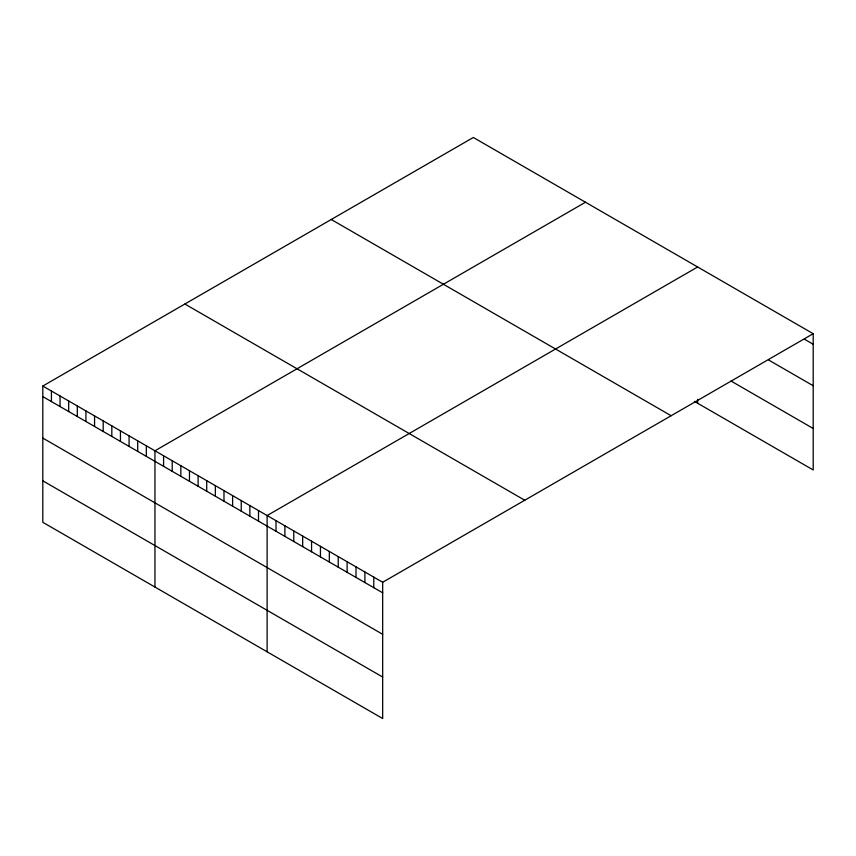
<?xml version="1.0" encoding="UTF-8"?>
<svg xmlns="http://www.w3.org/2000/svg" width="856" height="856" viewBox="0 0 856 856"><rect width="100%" height="100%" fill="white"/><g stroke="black" fill="none" stroke-linecap="round" stroke-linejoin="round"><path stroke-width="1.28" d="M813.2 333.701L382.675 582.262L382.675 718.526L42.8 522.299L42.8 386.035L473.325 137.474L813.2 333.701L813.2 469.965L694.409 401.378M585.483 202.23L154.957 450.791L154.957 587.056M697.64 266.986L267.115 515.547L267.115 651.801M804.308 339.126L813.2 344.251M768.752 360.076L813.2 385.735M730.981 381.006L813.2 428.482M331.251 219.5L671.125 415.727M184.875 304.019L524.749 500.236M42.8 386.035L382.675 582.262M42.8 396.596L382.675 592.823M42.8 438.079L382.675 634.296M42.8 480.815L382.675 677.043M697.64 399.356L697.64 403.24M373.783 577.137L373.783 587.687M364.891 572.001L364.891 582.551M356.01 566.865L356.01 577.426M347.119 561.739L347.119 572.29M338.227 556.603L338.227 567.154M329.335 551.467L329.335 562.028M320.454 546.342L320.454 556.892M311.563 541.206L311.563 551.756M302.671 536.081L302.671 546.631M293.779 530.945L293.779 541.495M284.898 525.809L284.898 536.37M276.007 520.683L276.007 531.234M258.491 510.572L258.491 521.122M249.866 505.586L249.866 516.136M241.232 500.6L241.232 511.16M232.607 495.624L232.607 506.174M223.983 490.638L223.983 501.199M215.348 485.662L215.348 496.213M206.724 480.676L206.724 491.237M198.1 475.701L198.1 486.251M189.465 470.714L189.465 481.275M180.841 465.739L180.841 476.289M172.216 460.753L172.216 471.314M163.582 455.777L163.582 466.327M146.333 445.815L146.333 456.366M137.698 440.829L137.698 451.39M129.074 435.854L129.074 446.404M120.45 430.868L120.45 441.418M111.826 425.892L111.826 436.442M103.191 420.906L103.191 431.456M94.567 415.93L94.567 426.481M85.942 410.944L85.942 421.494M77.308 405.969L77.308 416.519M68.683 400.983L68.683 411.533M60.059 396.007L60.059 406.557M51.424 391.021L51.424 401.571"/></g></svg>
